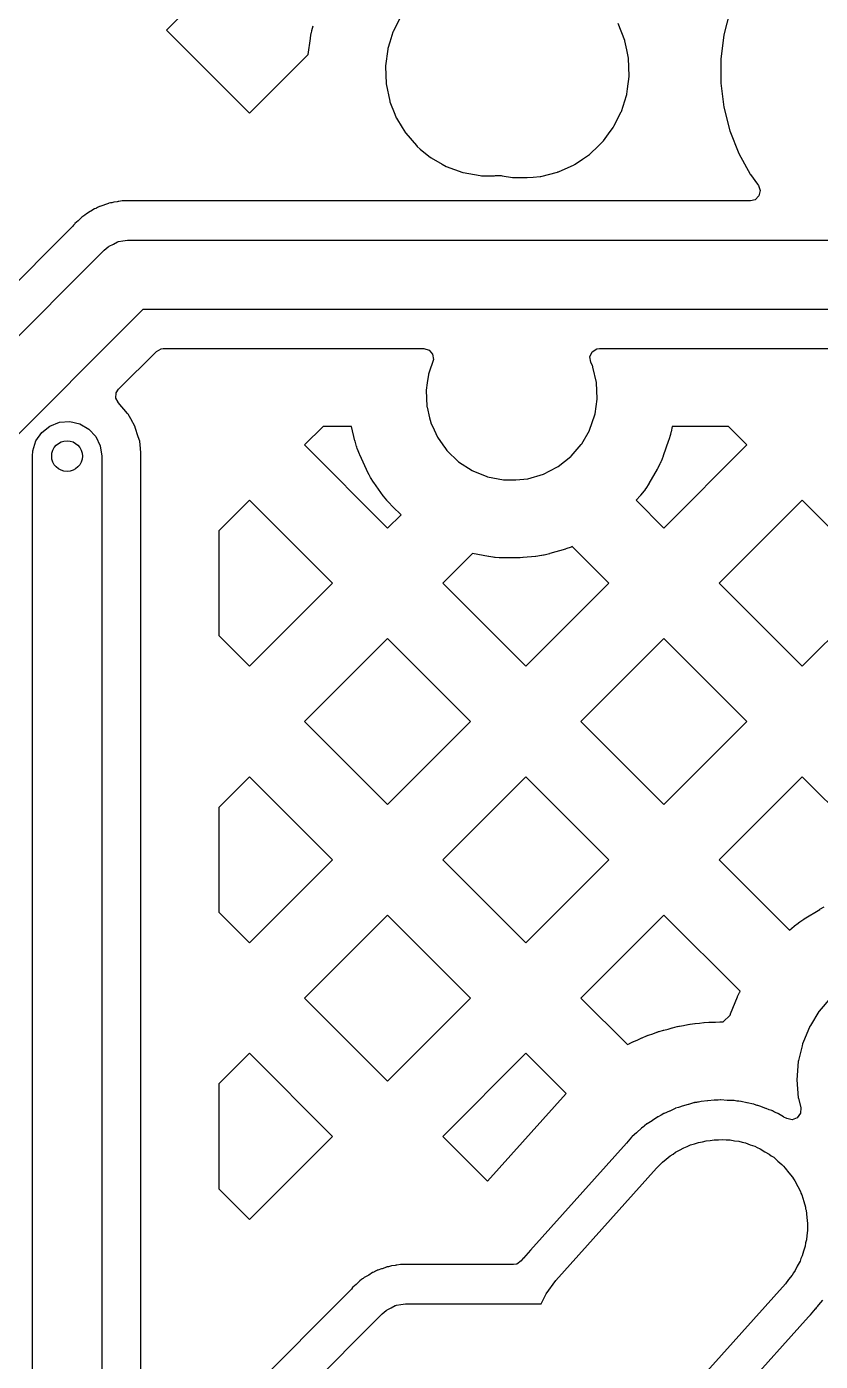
# Model space of a CAD drawing. Extents: x 124.5 to 210, y -114.5 to -26.5.
# Drawn here: x 166.98 to 177.29, y -57.26 to -39.92 of the extents above; entities that cross this region are included whole.
import ezdxf

# ---------------------------------------------------------------- set-up
doc = ezdxf.new("R2010")
doc.units = 0
doc.layers.add('BLACK', color=7, linetype='CONTINUOUS')

msp = doc.modelspace()

# ---------------------------------------------------------------- linework, layer by layer
at = {"layer": 'BLACK', "linetype": 'CONTINUOUS'}
for p, q in [((169.871, -38.8881), (168.792, -39.9671)), ((171.82, -39.8233), (171.737, -39.9871)), ((176.115, -39.7252), (176.037, -40.0302)), ((168.792, -39.9671), (169.871, -41.0462)), ((170.664, -40.0687), (170.675, -40.0052)), ((170.675, -40.0052), (170.676, -40)), ((170.676, -40), (170.681, -39.9792)), ((170.681, -39.9792), (170.682, -39.974)), ((170.682, -39.974), (170.699, -39.9117)), ((171.735, -39.9921), (171.694, -40.1256)), ((171.737, -39.9871), (171.735, -39.9921)), ((171.735, -39.9921), (171.735, -39.9921)), ((174.75, -40.101), (174.664, -39.8826)), ((176.037, -40.0302), (175.998, -40.3426)), ((170.636, -40.2818), (170.663, -40.074)), ((170.663, -40.074), (170.664, -40.0687)), ((171.668, -40.2125), (171.639, -40.4293)), ((171.694, -40.1256), (171.668, -40.2072)), ((171.668, -40.2072), (171.668, -40.2125)), ((174.751, -40.1062), (174.75, -40.101)), ((174.775, -40.2211), (174.751, -40.1062)), ((174.751, -40.1062), (174.751, -40.1062)), ((169.871, -41.0462), (170.636, -40.2818)), ((174.798, -40.3308), (174.775, -40.2211)), ((174.807, -40.5654), (174.798, -40.3308)), ((175.998, -40.3426), (175.998, -40.6574)), ((171.639, -40.4293), (171.638, -40.4358)), ((171.638, -40.4358), (171.647, -40.6662)), ((171.647, -40.6662), (171.694, -40.8918)), ((174.776, -40.7982), (174.785, -40.7317)), ((174.785, -40.7317), (174.806, -40.5707)), ((174.806, -40.5707), (174.807, -40.5654)), ((174.806, -40.5707), (174.806, -40.5707)), ((175.998, -40.6574), (176.037, -40.9698)), ((171.694, -40.8918), (171.696, -40.8967)), ((171.696, -40.8967), (171.696, -40.8968)), ((171.696, -40.8968), (171.759, -41.0566)), ((174.706, -41.0224), (174.77, -40.8166)), ((174.77, -40.8166), (174.775, -40.8033)), ((174.775, -40.8033), (174.776, -40.7982)), ((171.759, -41.0566), (171.779, -41.1062)), ((174.609, -41.2137), (174.704, -41.0271)), ((174.704, -41.0271), (174.706, -41.0224)), ((174.704, -41.0271), (174.704, -41.0271)), ((176.037, -40.9698), (176.115, -41.2748)), ((171.779, -41.1062), (171.782, -41.1108)), ((171.782, -41.1108), (171.782, -41.1108)), ((171.782, -41.1108), (171.855, -41.2317)), ((171.855, -41.2317), (171.898, -41.3033)), ((174.539, -41.3135), (174.6, -41.2317)), ((174.6, -41.2317), (174.609, -41.2137)), ((171.898, -41.3033), (171.902, -41.3073)), ((171.902, -41.3073), (172.041, -41.4677)), ((174.385, -41.4914), (174.46, -41.42)), ((174.46, -41.42), (174.472, -41.4041)), ((174.472, -41.4041), (174.539, -41.3135)), ((176.115, -41.2748), (176.231, -41.5676)), ((172.041, -41.4677), (172.049, -41.4774)), ((172.049, -41.4774), (172.091, -41.5115)), ((172.091, -41.5115), (172.224, -41.6202)), ((174.198, -41.6443), (174.29, -41.5821)), ((174.29, -41.5821), (174.316, -41.5574)), ((174.316, -41.5574), (174.385, -41.4914)), ((176.231, -41.5676), (176.233, -41.571)), ((176.233, -41.571), (176.233, -41.571)), ((176.233, -41.571), (176.379, -41.8368)), ((172.224, -41.6202), (172.224, -41.6202)), ((172.224, -41.6202), (172.228, -41.6236)), ((172.228, -41.6236), (172.232, -41.6263)), ((172.232, -41.6263), (172.232, -41.6263)), ((172.232, -41.6263), (172.375, -41.7073)), ((172.375, -41.7073), (172.428, -41.7377)), ((172.428, -41.7377), (172.645, -41.8163)), ((173.886, -41.8075), (174.09, -41.7154)), ((174.09, -41.7154), (174.095, -41.7132)), ((174.09, -41.7154), (174.09, -41.7154)), ((174.095, -41.7132), (174.104, -41.7073)), ((174.104, -41.7073), (174.198, -41.6443)), ((172.645, -41.8163), (172.65, -41.8173)), ((172.65, -41.8173), (172.65, -41.8173)), ((172.65, -41.8173), (172.868, -41.8566)), ((172.868, -41.8566), (172.868, -41.8566)), ((172.868, -41.8566), (172.872, -41.8574)), ((172.872, -41.8574), (172.889, -41.8582)), ((172.889, -41.8582), (172.894, -41.8584)), ((172.894, -41.8584), (172.894, -41.8584)), ((172.894, -41.8584), (172.896, -41.8585)), ((172.896, -41.8585), (173.058, -41.8585)), ((173.058, -41.8585), (173.071, -41.8574)), ((173.071, -41.8574), (173.109, -41.8542)), ((173.109, -41.8542), (173.142, -41.8557)), ((173.142, -41.8557), (173.156, -41.8583)), ((173.156, -41.8583), (173.289, -41.8823)), ((173.289, -41.8823), (173.293, -41.8825)), ((173.293, -41.8825), (173.293, -41.8825)), ((173.293, -41.8825), (173.312, -41.8834)), ((173.312, -41.8834), (173.312, -41.8834)), ((173.312, -41.8834), (173.314, -41.8835)), ((173.314, -41.8835), (173.479, -41.8835)), ((173.479, -41.8835), (173.56, -41.8766)), ((173.56, -41.8766), (173.649, -41.8691)), ((173.649, -41.8691), (173.654, -41.8687)), ((173.649, -41.8691), (173.649, -41.8691)), ((173.654, -41.8687), (173.659, -41.8673)), ((173.659, -41.8673), (173.876, -41.811)), ((173.659, -41.8673), (173.659, -41.8673)), ((173.876, -41.811), (173.881, -41.8097)), ((173.876, -41.811), (173.876, -41.811)), ((173.881, -41.8097), (173.886, -41.8075)), ((173.886, -41.8075), (173.886, -41.8075)), ((176.379, -41.8368), (176.383, -41.8435)), ((176.383, -41.8435), (176.473, -41.9679)), ((176.494, -42.1214), (176.443, -42.1708)), ((176.473, -41.9679), (176.486, -41.9853)), ((176.486, -41.9853), (176.51, -42.0522)), ((176.51, -42.0522), (176.494, -42.1214)), ((167.857, -42.2885), (167.809, -42.3201)), ((167.874, -42.2819), (167.857, -42.2885)), ((167.882, -42.2785), (167.874, -42.2819)), ((167.897, -42.2716), (167.882, -42.2785)), ((167.915, -42.2615), (167.897, -42.2716)), ((167.921, -42.2584), (167.915, -42.2615)), ((167.915, -42.2615), (167.915, -42.2615)), ((167.927, -42.2565), (167.921, -42.2584)), ((167.976, -42.2411), (167.927, -42.2565)), ((167.927, -42.2565), (167.927, -42.2565)), ((167.985, -42.2381), (167.976, -42.2411)), ((168.038, -42.2169), (167.985, -42.2381)), ((168.044, -42.2158), (168.038, -42.2169)), ((168.065, -42.2121), (168.044, -42.2157)), ((168.044, -42.2157), (168.044, -42.2158)), ((168.081, -42.2083), (168.065, -42.2121)), ((168.107, -42.2001), (168.081, -42.2083)), ((168.152, -42.1955), (168.107, -42.2001)), ((168.164, -42.1943), (168.152, -42.1955)), ((168.173, -42.193), (168.164, -42.1943)), ((168.217, -42.1854), (168.173, -42.193)), ((168.23, -42.183), (168.217, -42.1854)), ((168.236, -42.1832), (168.23, -42.183)), ((168.312, -42.1854), (168.236, -42.1832)), ((168.236, -42.1832), (168.236, -42.1832)), ((168.316, -42.1854), (168.312, -42.1854)), ((176.384, -42.1854), (168.316, -42.1854)), ((176.443, -42.1708), (176.384, -42.1854)), ((167.645, -42.4432), (167.603, -42.4795)), ((167.652, -42.4366), (167.645, -42.4432)), ((167.689, -42.3994), (167.652, -42.4366)), ((167.694, -42.3952), (167.689, -42.3994)), ((167.717, -42.3803), (167.694, -42.3952)), ((167.73, -42.3705), (167.717, -42.3803)), ((167.732, -42.3687), (167.73, -42.3705)), ((167.751, -42.3528), (167.732, -42.3687)), ((167.801, -42.3248), (167.751, -42.3528)), ((167.809, -42.3201), (167.801, -42.3248)), ((167.574, -42.5144), (165.483, -44.6056)), ((167.585, -42.5026), (167.574, -42.5144)), ((167.599, -42.4845), (167.585, -42.5026)), ((167.603, -42.4795), (167.599, -42.4845)), ((167.599, -42.4845), (167.599, -42.4845)), ((167.982, -42.8257), (168.036, -42.7798)), ((168.036, -42.7798), (168.042, -42.7766)), ((168.042, -42.7766), (168.048, -42.7717)), ((168.048, -42.7717), (168.102, -42.7458)), ((168.102, -42.7458), (168.155, -42.7182)), ((168.155, -42.7182), (168.162, -42.7169)), ((168.162, -42.7169), (168.168, -42.7138)), ((168.168, -42.7138), (168.227, -42.7049)), ((168.227, -42.7049), (168.286, -42.6941)), ((168.286, -42.6941), (168.293, -42.695)), ((168.293, -42.695), (168.3, -42.6939)), ((168.3, -42.6939), (179.583, -42.6939)), ((165.832, -44.9762), (167.982, -42.8257)), ((168.487, -43.5939), (166.6, -45.4807)), ((179.769, -43.5939), (168.487, -43.5939)), ((168.17, -44.6301), (168.661, -44.1393)), ((168.661, -44.1393), (168.723, -44.1053)), ((168.723, -44.1053), (168.75, -44.1024)), ((168.75, -44.1024), (172.137, -44.1024)), ((172.137, -44.1024), (172.205, -44.1224)), ((172.205, -44.1224), (172.252, -44.1761)), ((172.252, -44.1761), (172.262, -44.2463)), ((174.297, -44.2103), (174.327, -44.1457)), ((174.327, -44.1457), (174.386, -44.1074)), ((174.386, -44.1074), (174.422, -44.1024)), ((174.422, -44.1024), (179.754, -44.1024)), ((172.256, -44.2697), (172.212, -44.3969)), ((172.262, -44.2463), (172.256, -44.2697)), ((174.307, -44.2806), (174.297, -44.2103)), ((174.329, -44.3293), (174.307, -44.2806)), ((174.333, -44.3375), (174.329, -44.3293)), ((174.334, -44.3433), (174.333, -44.3375)), ((174.335, -44.3467), (174.334, -44.3433)), ((174.334, -44.3433), (174.334, -44.3433)), ((174.382, -44.5431), (174.335, -44.3467)), ((172.182, -44.5484), (172.168, -44.6456)), ((172.197, -44.4422), (172.182, -44.5484)), ((172.198, -44.4363), (172.197, -44.4422)), ((172.197, -44.4422), (172.197, -44.4422)), ((172.212, -44.3969), (172.198, -44.4363)), ((174.392, -44.7544), (174.382, -44.5431)), ((168.136, -44.7489), (168.14, -44.678)), ((168.14, -44.678), (168.17, -44.6301)), ((172.168, -44.6456), (172.178, -44.8569)), ((168.166, -44.8006), (168.136, -44.7489)), ((168.164, -44.8023), (168.166, -44.8006)), ((168.287, -44.9453), (168.164, -44.8023)), ((172.178, -44.8569), (172.179, -44.8627)), ((172.179, -44.8627), (172.179, -44.8627)), ((172.179, -44.8627), (172.213, -45.003)), ((174.364, -44.9502), (174.391, -44.7603)), ((174.391, -44.7603), (174.392, -44.7544)), ((174.391, -44.7603), (174.391, -44.7603)), ((167.277, -45.1091), (167.402, -45.0608)), ((167.402, -45.0608), (167.535, -45.0514)), ((167.535, -45.0514), (167.666, -45.0816)), ((168.291, -44.9502), (168.287, -44.9453)), ((168.287, -44.9453), (168.287, -44.9453)), ((168.294, -44.9557), (168.291, -44.9502)), ((168.328, -45.0174), (168.294, -44.9557)), ((168.294, -44.9557), (168.294, -44.9557)), ((168.386, -45.1205), (168.328, -45.0174)), ((172.213, -45.003), (172.227, -45.0625)), ((172.227, -45.0625), (172.23, -45.068)), ((172.23, -45.068), (172.23, -45.068)), ((172.23, -45.068), (172.271, -45.159)), ((174.292, -45.1635), (174.362, -44.9637)), ((174.362, -44.9637), (174.364, -44.9502)), ((167.096, -45.302), (167.172, -45.192)), ((167.172, -45.192), (167.277, -45.1091)), ((167.666, -45.0816), (167.781, -45.1488)), ((167.781, -45.1488), (167.872, -45.2471)), ((168.387, -45.1265), (168.386, -45.1205)), ((168.426, -45.2496), (168.387, -45.1265)), ((168.387, -45.1265), (168.387, -45.1265)), ((170.827, -45.1164), (170.588, -45.3553)), ((171.197, -45.1164), (170.827, -45.1164)), ((171.241, -45.3001), (171.197, -45.1164)), ((172.271, -45.159), (172.315, -45.2551)), ((174.19, -45.3414), (174.289, -45.1687)), ((174.289, -45.1687), (174.292, -45.1635)), ((175.342, -45.2211), (175.322, -45.2907)), ((175.344, -45.2154), (175.342, -45.2211)), ((175.349, -45.1921), (175.344, -45.2154)), ((175.351, -45.1863), (175.349, -45.1921)), ((175.364, -45.1164), (175.351, -45.1863)), ((176.1, -45.1164), (175.364, -45.1164)), ((176.338, -45.3553), (176.1, -45.1164)), ((167.056, -45.4296), (167.096, -45.302)), ((167.872, -45.2471), (167.93, -45.3677)), ((167.93, -45.3677), (167.95, -45.5)), ((168.444, -45.3063), (168.426, -45.2496)), ((168.449, -45.3553), (168.444, -45.3063)), ((168.458, -45.4513), (168.449, -45.3553)), ((170.588, -45.3553), (171.667, -46.4343)), ((171.243, -45.3059), (171.241, -45.3001)), ((171.263, -45.3754), (171.243, -45.3059)), ((171.265, -45.3812), (171.263, -45.3754)), ((171.273, -45.4038), (171.265, -45.3812)), ((171.275, -45.4094), (171.273, -45.4038)), ((171.302, -45.4767), (171.275, -45.4094)), ((172.315, -45.2551), (172.386, -45.355)), ((172.386, -45.355), (172.419, -45.4027)), ((172.419, -45.4027), (172.437, -45.4276)), ((174.052, -45.5019), (174.183, -45.3512)), ((174.183, -45.3512), (174.187, -45.3466)), ((174.187, -45.3466), (174.19, -45.3415)), ((174.19, -45.3415), (174.19, -45.3414)), ((175.32, -45.2964), (175.25, -45.4962)), ((175.259, -46.4343), (176.338, -45.3553)), ((175.322, -45.2907), (175.32, -45.2964)), ((167.05, -45.5), (167.056, -45.4296)), ((167.05, -59.0336), (167.05, -45.5)), ((167.95, -45.5), (167.95, -59.22)), ((168.458, -58.7548), (168.458, -45.4513)), ((171.304, -45.4822), (171.302, -45.4767)), ((171.392, -45.6748), (171.304, -45.4822)), ((172.437, -45.4276), (172.59, -45.5739)), ((172.59, -45.5739), (172.768, -45.6886)), ((173.882, -45.6371), (174.048, -45.5064)), ((174.048, -45.5064), (174.052, -45.5019)), ((174.052, -45.5019), (174.052, -45.5019)), ((175.219, -45.5746), (175.209, -45.5963)), ((175.221, -45.569), (175.219, -45.5746)), ((175.248, -45.5018), (175.221, -45.569)), ((175.25, -45.4962), (175.248, -45.5018)), ((171.394, -45.6802), (171.392, -45.6748)), ((171.427, -45.7446), (171.394, -45.6802)), ((171.43, -45.7499), (171.427, -45.7446)), ((171.442, -45.7706), (171.43, -45.7499)), ((172.768, -45.6886), (172.773, -45.6909)), ((172.773, -45.6909), (172.958, -45.7654)), ((173.491, -45.7935), (173.694, -45.7339)), ((173.694, -45.7339), (173.777, -45.6909)), ((173.777, -45.6909), (173.876, -45.6398)), ((173.876, -45.6398), (173.882, -45.6371)), ((173.876, -45.6398), (173.876, -45.6398)), ((175.17, -45.6713), (175.064, -45.8544)), ((175.173, -45.6661), (175.17, -45.6713)), ((175.206, -45.6017), (175.173, -45.6661)), ((175.209, -45.5963), (175.206, -45.6017)), ((171.445, -45.7758), (171.442, -45.7706)), ((171.484, -45.8368), (171.445, -45.7758)), ((171.488, -45.8418), (171.484, -45.8368)), ((171.61, -46.0143), (171.488, -45.8418)), ((172.958, -45.7654), (172.958, -45.7654)), ((172.958, -45.7654), (172.964, -45.7677)), ((172.964, -45.7677), (173.171, -45.8082)), ((173.171, -45.8082), (173.177, -45.8085)), ((173.177, -45.8085), (173.333, -45.8085)), ((173.333, -45.8085), (173.491, -45.7935)), ((175.019, -45.9254), (175.005, -45.9449)), ((175.022, -45.9204), (175.019, -45.9254)), ((175.061, -45.8595), (175.022, -45.9204)), ((175.064, -45.8544), (175.061, -45.8595)), ((169.871, -46.0723), (169.472, -46.471)), ((170.95, -47.1513), (169.871, -46.0723)), ((171.614, -46.0191), (171.61, -46.0143)), ((171.656, -46.0734), (171.614, -46.0191)), ((171.658, -46.0761), (171.656, -46.0734)), ((171.662, -46.0807), (171.658, -46.0761)), ((171.678, -46.0989), (171.662, -46.0807)), ((171.682, -46.1033), (171.678, -46.0989)), ((171.732, -46.1558), (171.682, -46.1033)), ((174.952, -46.0112), (174.898, -46.0734)), ((174.898, -46.0734), (175.259, -46.4343)), ((174.956, -46.0066), (174.952, -46.0112)), ((175.001, -45.9497), (174.956, -46.0066)), ((175.005, -45.9449), (175.001, -45.9497)), ((177.055, -46.0723), (175.976, -47.1513)), ((178.134, -47.1513), (177.055, -46.0723)), ((171.667, -46.4343), (171.841, -46.2607)), ((171.736, -46.1601), (171.732, -46.1558)), ((171.841, -46.2607), (171.736, -46.1601)), ((169.472, -46.471), (169.472, -47.8316)), ((172.772, -46.7634), (172.384, -47.1513)), ((172.977, -46.8034), (172.772, -46.7634)), ((173.587, -46.8029), (173.429, -46.8179)), ((173.593, -46.8022), (173.587, -46.8029)), ((173.665, -46.7919), (173.593, -46.8022)), ((173.67, -46.7909), (173.665, -46.7919)), ((173.694, -46.7863), (173.67, -46.7909)), ((173.7, -46.7851), (173.694, -46.7863)), ((173.77, -46.768), (173.7, -46.7851)), ((173.776, -46.7664), (173.77, -46.768)), ((173.979, -46.7069), (173.776, -46.7664)), ((173.985, -46.7051), (173.979, -46.7069)), ((174.053, -46.6814), (173.985, -46.7051)), ((174.059, -46.6793), (174.053, -46.6814)), ((174.067, -46.676), (174.059, -46.6793)), ((174.542, -47.1513), (174.067, -46.676)), ((172.981, -46.8042), (172.977, -46.8034)), ((173.036, -46.8128), (172.981, -46.8042)), ((173.04, -46.8134), (173.036, -46.8128)), ((173.058, -46.8156), (173.04, -46.8134)), ((173.063, -46.8161), (173.058, -46.8156)), ((173.117, -46.8207), (173.063, -46.8161)), ((173.122, -46.821), (173.117, -46.8207)), ((173.127, -46.8213), (173.122, -46.821)), ((173.129, -46.8214), (173.127, -46.8213)), ((173.148, -46.822), (173.129, -46.8214)), ((173.149, -46.8221), (173.148, -46.822)), ((173.155, -46.8222), (173.149, -46.8221)), ((173.157, -46.8223), (173.155, -46.8222)), ((173.175, -46.8225), (173.157, -46.8223)), ((173.177, -46.8225), (173.175, -46.8225)), ((173.333, -46.8225), (173.177, -46.8225)), ((173.336, -46.8225), (173.333, -46.8225)), ((173.372, -46.8216), (173.336, -46.8225)), ((173.375, -46.8215), (173.372, -46.8216)), ((173.387, -46.8209), (173.375, -46.8215)), ((173.39, -46.8207), (173.387, -46.8209)), ((173.426, -46.8182), (173.39, -46.8207)), ((173.429, -46.8179), (173.426, -46.8182)), ((169.871, -48.2304), (170.95, -47.1513)), ((172.384, -47.1513), (173.463, -48.2304)), ((173.463, -48.2304), (174.542, -47.1513)), ((175.976, -47.1513), (177.055, -48.2304)), ((177.055, -48.2304), (178.134, -47.1513)), ((169.472, -47.8316), (169.871, -48.2304)), ((171.667, -47.8683), (170.588, -48.9474)), ((172.746, -48.9474), (171.667, -47.8683)), ((175.259, -47.8683), (174.18, -48.9474)), ((176.338, -48.9474), (175.259, -47.8683)), ((170.588, -48.9474), (171.667, -50.0264)), ((171.667, -50.0264), (172.746, -48.9474)), ((174.18, -48.9474), (175.259, -50.0264)), ((175.259, -50.0264), (176.338, -48.9474)), ((169.871, -49.6644), (169.472, -50.0631)), ((170.95, -50.7434), (169.871, -49.6644)), ((173.463, -49.6644), (172.384, -50.7434)), ((174.542, -50.7434), (173.463, -49.6644)), ((177.055, -49.6644), (175.976, -50.7434)), ((178.134, -50.7434), (177.055, -49.6644)), ((169.472, -50.0631), (169.472, -51.4237)), ((169.871, -51.8225), (170.95, -50.7434)), ((172.384, -50.7434), (173.463, -51.8225)), ((173.463, -51.8225), (174.542, -50.7434)), ((175.976, -50.7434), (176.89, -51.6574)), ((169.472, -51.4237), (169.871, -51.8225)), ((171.667, -51.4604), (170.588, -52.5395)), ((172.746, -52.5395), (171.667, -51.4604)), ((175.259, -51.4604), (174.18, -52.5395)), ((176.25, -52.4507), (175.259, -51.4604)), ((177.081, -51.5112), (177.283, -51.3872)), ((177.283, -51.3872), (177.287, -51.3847)), ((177.287, -51.3847), (177.34, -51.3554)), ((176.89, -51.6574), (176.952, -51.6048)), ((176.952, -51.6048), (176.956, -51.6016)), ((176.956, -51.6016), (177.003, -51.5646)), ((177.003, -51.5646), (177.007, -51.5616)), ((177.007, -51.5616), (177.023, -51.55)), ((177.023, -51.55), (177.027, -51.5472)), ((177.027, -51.5472), (177.077, -51.5139)), ((177.077, -51.5139), (177.081, -51.5112)), ((176.215, -52.525), (176.217, -52.5205)), ((176.217, -52.5205), (176.242, -52.4661)), ((176.242, -52.4661), (176.244, -52.4617)), ((176.244, -52.4617), (176.25, -52.4507)), ((170.588, -52.5395), (171.667, -53.6185)), ((171.667, -53.6185), (172.746, -52.5395)), ((174.18, -52.5395), (174.784, -53.1431)), ((176.124, -52.7444), (176.215, -52.525)), ((177.43, -52.53), (177.276, -52.7106)), ((175.664, -52.8707), (175.721, -52.8663)), ((175.721, -52.8663), (175.777, -52.8587)), ((175.777, -52.8587), (175.782, -52.8582)), ((175.782, -52.8582), (175.842, -52.8526)), ((175.842, -52.8526), (175.847, -52.8522)), ((175.847, -52.8522), (175.866, -52.8512)), ((175.866, -52.8512), (175.871, -52.851)), ((175.871, -52.851), (175.929, -52.8502)), ((175.929, -52.8502), (175.985, -52.8479)), ((175.985, -52.8479), (175.99, -52.8478)), ((175.99, -52.8478), (176.01, -52.8478)), ((176.01, -52.8478), (176.015, -52.8479)), ((176.015, -52.8479), (176.029, -52.8485)), ((176.029, -52.8485), (176.118, -52.7596)), ((176.118, -52.7596), (176.122, -52.749)), ((176.122, -52.749), (176.124, -52.7444)), ((177.273, -52.7148), (177.163, -52.8939)), ((177.276, -52.7106), (177.273, -52.7148)), ((177.273, -52.7148), (177.273, -52.7148)), ((174.976, -53.0548), (175.031, -53.0311)), ((175.031, -53.0311), (175.036, -53.0292)), ((175.036, -53.0292), (175.054, -53.0221)), ((175.054, -53.0221), (175.059, -53.0204)), ((175.059, -53.0204), (175.113, -53.0018)), ((175.113, -53.0018), (175.166, -52.9823)), ((175.166, -52.9823), (175.171, -52.9807)), ((175.171, -52.9807), (175.19, -52.9746)), ((175.19, -52.9746), (175.195, -52.9732)), ((175.195, -52.9732), (175.252, -52.9569)), ((175.252, -52.9569), (175.257, -52.9557)), ((175.257, -52.9557), (175.312, -52.9424)), ((175.312, -52.9424), (175.367, -52.9261)), ((175.367, -52.9261), (175.372, -52.9248)), ((175.372, -52.9248), (175.43, -52.91)), ((175.43, -52.91), (175.434, -52.9088)), ((175.434, -52.9088), (175.454, -52.9047)), ((175.454, -52.9047), (175.459, -52.9037)), ((175.459, -52.9037), (175.515, -52.8939)), ((175.515, -52.8939), (175.57, -52.8829)), ((175.57, -52.8829), (175.575, -52.882)), ((175.575, -52.882), (175.595, -52.8789)), ((175.595, -52.8789), (175.6, -52.8783)), ((175.6, -52.8783), (175.659, -52.8712)), ((175.659, -52.8712), (175.664, -52.8707)), ((177.15, -52.9176), (177.073, -53.1032)), ((177.152, -52.913), (177.15, -52.9176)), ((177.15, -52.9176), (177.15, -52.9176)), ((177.163, -52.8939), (177.152, -52.913)), ((174.784, -53.1431), (174.787, -53.1414)), ((174.787, -53.1414), (174.805, -53.1324)), ((174.805, -53.1324), (174.809, -53.1303)), ((174.809, -53.1303), (174.864, -53.1052)), ((174.864, -53.1052), (174.868, -53.1032)), ((174.868, -53.1032), (174.92, -53.0815)), ((174.92, -53.0815), (174.972, -53.0568)), ((174.972, -53.0568), (174.976, -53.0548)), ((177.054, -53.1601), (177.009, -53.3486)), ((177.061, -53.1324), (177.054, -53.1601)), ((177.073, -53.1032), (177.061, -53.1324)), ((169.871, -53.2565), (169.472, -53.6552)), ((170.95, -54.3355), (169.871, -53.2565)), ((173.463, -53.2565), (172.384, -54.3355)), ((173.987, -53.7797), (173.463, -53.2565)), ((177.005, -53.3633), (176.987, -53.6)), ((177.009, -53.3486), (177.005, -53.3633)), ((169.472, -53.6552), (169.472, -55.0158)), ((176.987, -53.6), (177.005, -53.8367)), ((172.966, -54.9172), (173.987, -53.7797)), ((175.643, -53.9019), (175.579, -53.921)), ((175.652, -53.8993), (175.643, -53.9019)), ((175.657, -53.8978), (175.652, -53.8993)), ((175.652, -53.8993), (175.652, -53.8993)), ((175.661, -53.8972), (175.657, -53.8978)), ((175.68, -53.8947), (175.661, -53.8972)), ((175.661, -53.8972), (175.661, -53.8972)), ((175.694, -53.8928), (175.68, -53.8947)), ((175.707, -53.8904), (175.694, -53.8928)), ((175.744, -53.8816), (175.707, -53.8904)), ((175.824, -53.8753), (175.744, -53.8816)), ((175.831, -53.8746), (175.824, -53.8753)), ((175.911, -53.8638), (175.831, -53.8746)), ((175.916, -53.864), (175.911, -53.8638)), ((175.949, -53.8648), (175.916, -53.864)), ((175.916, -53.864), (175.916, -53.864)), ((175.962, -53.8644), (175.949, -53.8648)), ((175.995, -53.8618), (175.962, -53.8644)), ((176, -53.8614), (175.995, -53.8618)), ((175.995, -53.8618), (175.995, -53.8618)), ((176.081, -53.8678), (176, -53.8614)), ((176.087, -53.8681), (176.081, -53.8678)), ((176.168, -53.8701), (176.087, -53.8681)), ((176.173, -53.871), (176.168, -53.8701)), ((176.206, -53.877), (176.173, -53.871)), ((176.173, -53.871), (176.173, -53.871)), ((176.219, -53.8787), (176.206, -53.877)), ((176.231, -53.8796), (176.219, -53.8787)), ((176.256, -53.8816), (176.231, -53.8796)), ((176.261, -53.8828), (176.256, -53.8816)), ((176.335, -53.9005), (176.261, -53.8828)), ((176.261, -53.8828), (176.261, -53.8828)), ((176.342, -53.9019), (176.335, -53.9005)), ((176.421, -53.9165), (176.342, -53.9019)), ((177.005, -53.8367), (177.007, -53.8415)), ((177.007, -53.8415), (177.007, -53.8415)), ((177.007, -53.8415), (177.036, -53.9643)), ((175.178, -54.0824), (175.111, -54.1285)), ((175.183, -54.0803), (175.178, -54.0824)), ((175.213, -54.066), (175.183, -54.0803)), ((175.183, -54.0803), (175.183, -54.0803)), ((175.224, -54.0598), (175.213, -54.066)), ((175.256, -54.04), (175.224, -54.0598)), ((175.261, -54.0381), (175.256, -54.04)), ((175.331, -54.0091), (175.261, -54.0381)), ((175.261, -54.0381), (175.261, -54.0381)), ((175.337, -54.0064), (175.331, -54.0091)), ((175.406, -53.9734), (175.337, -54.0064)), ((175.41, -53.9713), (175.406, -53.9734)), ((175.447, -53.9604), (175.41, -53.9713)), ((175.459, -53.9561), (175.447, -53.9604)), ((175.494, -53.9416), (175.459, -53.9561)), ((175.572, -53.9228), (175.494, -53.9416)), ((175.579, -53.921), (175.572, -53.9228)), ((176.426, -53.9182), (176.421, -53.9165)), ((176.457, -53.9291), (176.426, -53.9182)), ((176.426, -53.9182), (176.426, -53.9182)), ((176.47, -53.9328), (176.457, -53.9291)), ((176.48, -53.9352), (176.47, -53.9328)), ((176.506, -53.9416), (176.48, -53.9352)), ((176.581, -53.9726), (176.506, -53.9416)), ((176.587, -53.975), (176.581, -53.9726)), ((176.627, -53.9888), (176.587, -53.975)), ((176.659, -54.0003), (176.627, -53.9888)), ((176.664, -54.0019), (176.659, -54.0003)), ((176.659, -54.0003), (176.659, -54.0003)), ((176.668, -54.0043), (176.664, -54.0019)), ((176.697, -54.02), (176.668, -54.0043)), ((176.668, -54.0043), (176.668, -54.0043)), ((176.709, -54.0255), (176.697, -54.02)), ((176.739, -54.0381), (176.709, -54.0255)), ((176.744, -54.04), (176.739, -54.0381)), ((176.739, -54.0381), (176.739, -54.0381)), ((176.748, -54.0426), (176.744, -54.04)), ((176.813, -54.0823), (176.748, -54.0426)), ((176.748, -54.0426), (176.748, -54.0426)), ((176.819, -54.0857), (176.813, -54.0823)), ((177.033, -54.0352), (176.991, -54.093)), ((177.036, -53.9643), (177.033, -54.0352)), ((174.967, -54.2284), (174.908, -54.2844)), ((174.998, -54.2068), (174.967, -54.2284)), ((175.008, -54.1989), (174.998, -54.2068)), ((175.037, -54.1744), (175.008, -54.1989)), ((175.041, -54.1718), (175.037, -54.1744)), ((175.106, -54.1322), (175.041, -54.1718)), ((175.041, -54.1718), (175.041, -54.1718)), ((175.111, -54.1285), (175.106, -54.1322)), ((176.854, -54.1046), (176.819, -54.0857)), ((176.925, -54.1192), (176.854, -54.1046)), ((176.991, -54.093), (176.925, -54.1192)), ((169.871, -55.4146), (170.95, -54.3355)), ((172.384, -54.3355), (172.966, -54.9172)), ((174.77, -54.4247), (173.524, -55.8139)), ((174.772, -54.4224), (174.77, -54.4247)), ((174.838, -54.3451), (174.772, -54.4224)), ((174.841, -54.3414), (174.838, -54.3451)), ((174.838, -54.3451), (174.838, -54.3451)), ((174.845, -54.3382), (174.841, -54.3414)), ((174.903, -54.2889), (174.845, -54.3382)), ((174.845, -54.3382), (174.845, -54.3382)), ((174.908, -54.2844), (174.903, -54.2889)), ((175.654, -54.4334), (175.709, -54.4133)), ((175.709, -54.4133), (175.761, -54.4044)), ((175.761, -54.4044), (175.809, -54.3914)), ((175.809, -54.3914), (175.859, -54.3876)), ((175.859, -54.3876), (175.912, -54.3785)), ((175.912, -54.3785), (175.969, -54.3792)), ((175.969, -54.3792), (176.022, -54.3752)), ((176.022, -54.3752), (176.068, -54.3805)), ((176.068, -54.3805), (176.118, -54.3812)), ((176.118, -54.3812), (176.178, -54.3931)), ((176.178, -54.3931), (176.234, -54.3996)), ((176.234, -54.3996), (176.275, -54.4124)), ((176.275, -54.4124), (176.32, -54.4213)), ((176.32, -54.4213), (176.381, -54.4457)), ((175.289, -54.6338), (175.339, -54.5899)), ((175.339, -54.5899), (175.377, -54.5671)), ((175.377, -54.5671), (175.411, -54.5418)), ((175.411, -54.5418), (175.462, -54.5165)), ((175.462, -54.5165), (175.516, -54.4846)), ((175.516, -54.4846), (175.561, -54.4678)), ((175.561, -54.4678), (175.602, -54.4476)), ((175.602, -54.4476), (175.654, -54.4334)), ((176.381, -54.4457), (176.438, -54.4637)), ((176.438, -54.4637), (176.472, -54.4822)), ((176.472, -54.4822), (176.511, -54.4976)), ((176.511, -54.4976), (176.57, -54.535)), ((176.57, -54.535), (176.626, -54.5651)), ((176.626, -54.5651), (176.653, -54.5875)), ((176.653, -54.5875), (176.685, -54.6075)), ((173.853, -56.2087), (175.163, -54.7487)), ((175.163, -54.7487), (175.178, -54.7332)), ((175.178, -54.7332), (175.184, -54.7256)), ((175.184, -54.7256), (175.195, -54.7155)), ((175.195, -54.7155), (175.24, -54.6706)), ((175.24, -54.6706), (175.289, -54.6338)), ((176.685, -54.6075), (176.74, -54.6582)), ((176.74, -54.6582), (176.791, -54.7003)), ((176.791, -54.7003), (176.812, -54.7246)), ((176.812, -54.7246), (176.836, -54.7472)), ((176.836, -54.7472), (176.884, -54.8109)), ((176.884, -54.8109), (176.928, -54.8644)), ((176.928, -54.8644), (176.942, -54.8887)), ((176.942, -54.8887), (176.959, -54.9122)), ((176.959, -54.9122), (176.997, -54.9879)), ((169.472, -55.0158), (169.871, -55.4146)), ((176.997, -54.9879), (177.032, -55.0514)), ((177.032, -55.0514), (177.039, -55.0742)), ((177.039, -55.0742), (177.05, -55.0968)), ((177.05, -55.0968), (177.075, -55.1832)), ((177.075, -55.1832), (177.098, -55.2546)), ((177.098, -55.2546), (177.1, -55.2746)), ((177.1, -55.2746), (177.106, -55.295)), ((177.106, -55.295), (177.115, -55.3903)), ((177.115, -55.3903), (177.124, -55.4666)), ((177.124, -55.4666), (177.123, -55.4829)), ((177.114, -55.6219), (177.111, -55.6799)), ((177.123, -55.5589), (177.114, -55.6219)), ((177.123, -55.4829), (177.125, -55.5)), ((177.125, -55.5), (177.123, -55.5589)), ((173.524, -55.8139), (173.431, -55.9169)), ((177.094, -55.7626), (177.072, -55.8271)), ((177.1, -55.7194), (177.094, -55.7626)), ((177.111, -55.6799), (177.1, -55.7194)), ((173.404, -55.952), (173.347, -55.994)), ((173.43, -55.9188), (173.404, -55.952)), ((173.431, -55.9169), (173.43, -55.9188)), ((173.43, -55.9188), (173.43, -55.9188)), ((177.028, -55.9576), (176.992, -56.0209)), ((177.04, -55.9201), (177.028, -55.9576)), ((177.056, -55.8866), (177.04, -55.9201)), ((177.072, -55.8271), (177.056, -55.8866)), ((171.414, -56.1409), (171.363, -56.1689)), ((171.421, -56.1362), (171.414, -56.1409)), ((171.47, -56.1046), (171.421, -56.1362)), ((171.476, -56.1023), (171.47, -56.1046)), ((171.495, -56.0946), (171.476, -56.1023)), ((171.476, -56.1023), (171.476, -56.1023)), ((171.51, -56.0877), (171.495, -56.0946)), ((171.528, -56.0776), (171.51, -56.0877)), ((171.533, -56.0745), (171.528, -56.0776)), ((171.528, -56.0776), (171.528, -56.0776)), ((171.54, -56.0726), (171.533, -56.0745)), ((171.588, -56.0572), (171.54, -56.0726)), ((171.54, -56.0726), (171.54, -56.0726)), ((171.597, -56.0542), (171.588, -56.0572)), ((171.651, -56.033), (171.597, -56.0542)), ((171.657, -56.0318), (171.651, -56.033)), ((171.677, -56.0282), (171.657, -56.0318)), ((171.657, -56.0318), (171.657, -56.0318)), ((171.693, -56.0244), (171.677, -56.0282)), ((171.719, -56.0162), (171.693, -56.0244)), ((171.765, -56.0116), (171.719, -56.0162)), ((171.777, -56.0104), (171.765, -56.0116)), ((171.786, -56.0091), (171.777, -56.0104)), ((171.836, -56.0003), (171.786, -56.0091)), ((171.842, -55.9991), (171.836, -56.0003)), ((171.836, -56.0003), (171.836, -56.0003)), ((171.849, -55.9993), (171.842, -55.9991)), ((171.925, -56.0015), (171.849, -55.9993)), ((171.849, -55.9993), (171.849, -55.9993)), ((171.929, -56.0015), (171.925, -56.0015)), ((173.304, -56.0015), (171.929, -56.0015)), ((173.347, -55.994), (173.304, -56.0015)), ((176.927, -56.1372), (176.878, -56.1966)), ((176.944, -56.1063), (176.927, -56.1372)), ((176.964, -56.0794), (176.944, -56.1063)), ((176.992, -56.0209), (176.964, -56.0794)), ((171.187, -56.3305), (168.674, -58.8439)), ((171.197, -56.3187), (171.187, -56.3305)), ((171.211, -56.3006), (171.197, -56.3187)), ((171.215, -56.2956), (171.211, -56.3006)), ((171.211, -56.3006), (171.211, -56.3006)), ((171.258, -56.2593), (171.215, -56.2956)), ((171.265, -56.2527), (171.258, -56.2593)), ((171.302, -56.2155), (171.265, -56.2527)), ((171.307, -56.2113), (171.302, -56.2155)), ((171.329, -56.1964), (171.307, -56.2113)), ((171.342, -56.1866), (171.329, -56.1964)), ((171.347, -56.1826), (171.342, -56.1866)), ((171.363, -56.1689), (171.347, -56.1826)), ((173.726, -56.3806), (173.853, -56.2087)), ((176.837, -56.2513), (175.527, -57.7113)), ((176.878, -56.1966), (176.837, -56.2513)), ((171.84, -56.521), (171.899, -56.5102)), ((171.899, -56.5102), (171.906, -56.5111)), ((171.906, -56.5111), (171.913, -56.51)), ((171.913, -56.51), (173.664, -56.51)), ((173.664, -56.51), (173.726, -56.3806)), ((177.273, -56.5249), (177.326, -56.4631)), ((143.187, -85.05), (171.595, -56.6418)), ((171.595, -56.6418), (171.648, -56.5959)), ((171.648, -56.5959), (171.655, -56.5927)), ((171.655, -56.5927), (171.66, -56.5878)), ((171.66, -56.5878), (171.714, -56.5619)), ((171.714, -56.5619), (171.767, -56.5343)), ((171.767, -56.5343), (171.774, -56.533)), ((171.774, -56.533), (171.781, -56.5299)), ((171.781, -56.5299), (171.84, -56.521)), ((175.863, -58.0987), (177.138, -56.678)), ((177.138, -56.678), (177.15, -56.6663)), ((177.15, -56.6663), (177.155, -56.6618)), ((177.155, -56.6618), (177.159, -56.6586)), ((177.155, -56.6618), (177.155, -56.6618)), ((177.159, -56.6586), (177.162, -56.6549)), ((177.162, -56.6549), (177.229, -56.5768)), ((177.162, -56.6549), (177.162, -56.6549)), ((177.229, -56.5768), (177.231, -56.5745)), ((177.231, -56.5745), (177.247, -56.5556)), ((177.247, -56.5556), (177.259, -56.5431)), ((177.259, -56.5431), (177.269, -56.5301)), ((177.269, -56.5301), (177.273, -56.5249))]:
    msp.add_line(p, q, dxfattribs=at)
at = {"layer": 'BLACK'}
msp.add_circle((167.5, -45.5), 0.2, dxfattribs=at)

doc.saveas('drawing.dxf')
